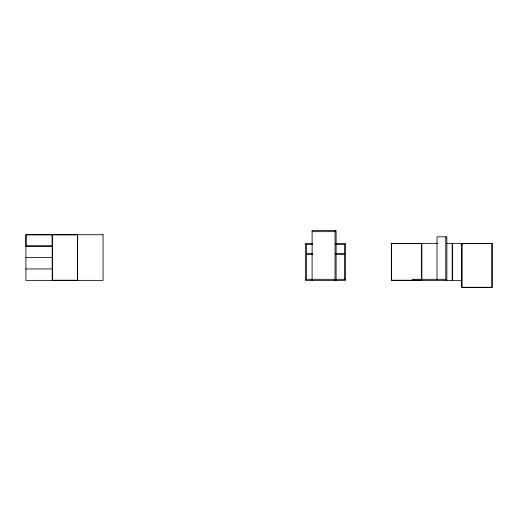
<?xml version="1.0" encoding="UTF-8"?>
<svg xmlns="http://www.w3.org/2000/svg" width="518" height="518" viewBox="0 0 518 518"><rect width="100%" height="100%" fill="white"/><g stroke="black" fill="none" stroke-linecap="round" stroke-linejoin="round"><path stroke-width="0.78" d="M335.055 230.724L336.111 230.724L336.111 280.251L335.055 280.251M312.108 231.663L335.055 231.663M445.791 236.933L446.846 236.933L446.846 280.251L445.791 280.251M312.594 243.486L305.361 243.486L305.361 280.368L345.519 280.368L345.519 243.486L335.884 243.486M437.814 243.486L391.355 243.486L391.355 280.368L461.778 280.368M446.626 243.486L492.1 243.486L492.1 287.393L461.778 287.393L461.778 244.541M305.361 244.541L312.594 244.541M335.884 244.541L345.519 244.541M461.007 244.541L462.6 244.541M25.9 246.121L52.24 246.121L52.24 280.368M306.416 253.367L312.755 253.367M335.748 253.367L344.464 253.367M306.416 254.422L312.755 254.422M335.748 254.422L344.464 254.422M25.9 257.537L52.24 257.537M25.9 268.952L52.24 268.952M305.361 279.312L335.055 279.312M335.884 279.312L345.519 279.312M445.791 279.312L412.425 279.312L412.425 280.368M421.678 280.251L391.472 280.251L391.472 243.602L421.678 243.602L421.678 279.455M461.661 243.486L461.661 280.368M452.35 243.486L452.35 280.368M452.233 243.486L452.233 280.368M445.791 280.368L445.791 236.817L437.011 236.817L437.011 279.312M421.794 243.486L421.794 279.565M344.464 244.541L344.464 279.312M335.055 280.368L335.055 230.607L312.108 230.607L312.108 280.368M306.416 244.541L306.416 279.312M77.648 234.706L77.648 280.368M103.056 234.706L25.9 234.706L25.9 280.368L103.056 280.368L103.056 234.706M52.124 234.822L26.017 234.822L26.017 246.005L52.124 246.005L52.124 234.822M77.532 234.822L52.357 234.822L52.357 280.251L77.532 280.251L77.532 234.822M491.983 243.602L461.894 243.602L461.894 287.276L491.983 287.276L491.983 243.602"/></g></svg>
